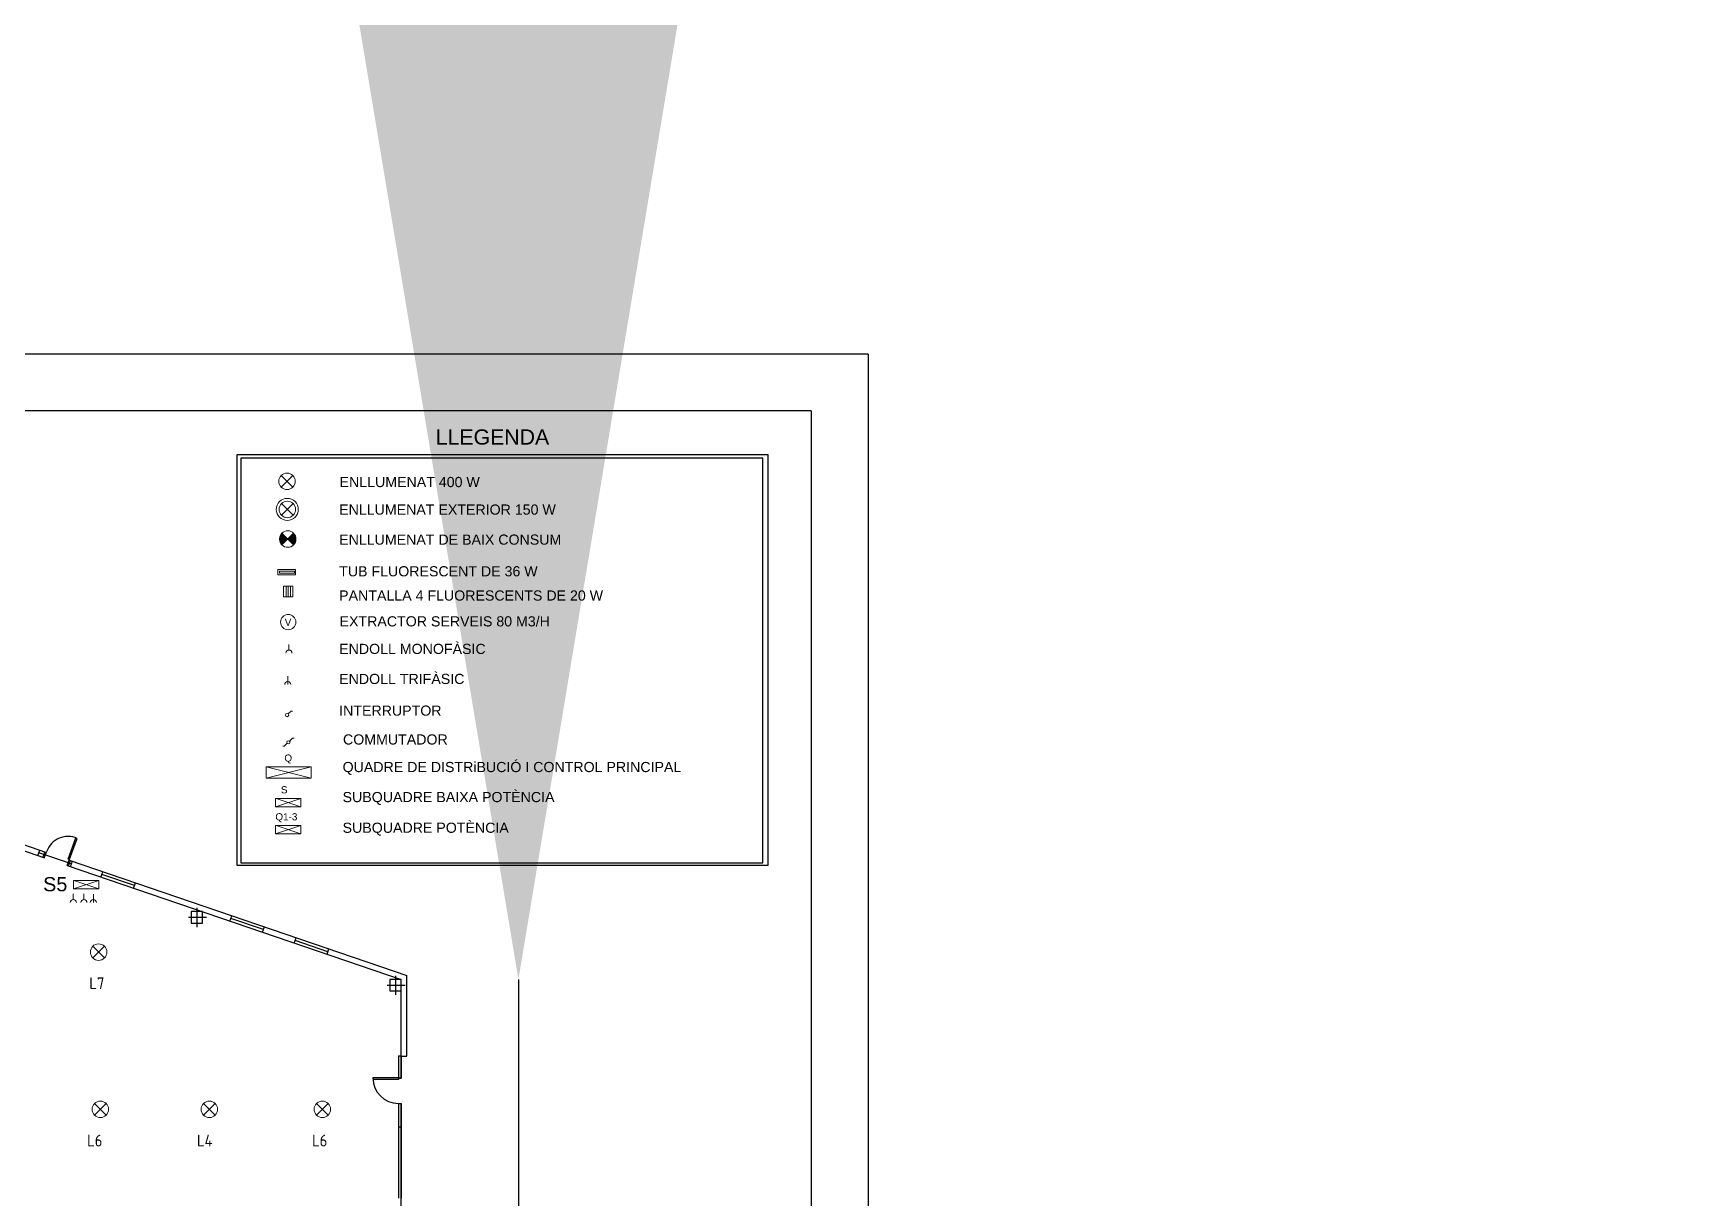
# Model space of a CAD drawing. Header units: millimetres. Extents: x 7 to 259, y -45 to 103.
# Drawn here: x 195.32 to 196.045, y 88.273 to 88.786 of the extents above; entities that cross this region are included whole.
import ezdxf

# ---------------------------------------------------------------- set-up
doc = ezdxf.new("R2010")
doc.units = ezdxf.units.MM
doc.linetypes.add('CENTRO', pattern=[50.8, 31.75, -6.35, 6.35, -6.35])
doc.linetypes.add('LÍNEAS_OCULTAS2', pattern=[4.7625, 3.175, -1.5875])
for name, color, linetype in [('CAJETI1', 5, 'Continuous'), ('cotes', 95, 'Continuous'), ('eixos centradors', 40, 'CENTRO'), ('estructura', 5, 'Continuous'), ('portes', 4, 'Continuous'), ('texte', 140, 'Continuous')]:
    doc.layers.add(name, color=color, linetype=linetype)
doc.layers.add('ELECTRIC', color=86, linetype='Continuous', lineweight=9)
doc.styles.add('ISO', font='isocp.shx')
doc.styles.get("Standard").update_dxf_attribs({"font": 'arial.ttf'})
doc.dimstyles.new('ISO-25', dxfattribs={"dimtxt": 2.5, "dimasz": 2.5, "dimexe": 1.25, "dimexo": 0.625, "dimtad": 1, "dimtxsty": 'Standard', "dimcen": 2.5, "dimadec": 0, "dimazin": 0, "dimtfac": 1, "dimtmove": 0, "dimatfit": 3, "dimfxl": 1, "dimarcsym": 0})

# ---------------------------------------------------------------- blocks, each defined once
blk = doc.blocks.new('*D37')
at = {"layer": 'cotes', "color": 0, "lineweight": -2, "transparency": 16777216}
for p, q in [((193.93481, 87.93808), (192.73481, 87.93808)), ((195.13481, 87.93808), (195.48203, 87.93808)), ((196.68203, 87.93808), (201.73708, 87.93808)), ((195.13481, 87.36545), (195.13481, 86.68808)), ((195.48203, 87.36545), (195.48203, 86.68808))]:
    blk.add_line(p, q, dxfattribs=at)
at = {"layer": 'cotes', "color": 0, "transparency": 16777216}
for points in [[(193.93481, 88.13808), (193.93481, 87.73808), (195.13481, 87.93808)], [(196.68203, 88.13808), (196.68203, 87.73808), (195.48203, 87.93808)]]:
    blk.add_solid(points, dxfattribs=at)
at = {"layer": 'Defpoints', "color": 0, "transparency": 16777216}
for p in [(195.13481, 87.99045), (195.48203, 87.99045), (195.48203, 87.93808)]:
    blk.add_point(p, dxfattribs=at)
at = {"layer": 'cotes', "color": 0, "transparency": 16777216, "insert": (199.80955, 89.16403), "char_height": 1, "attachment_point": 5}
blk.add_mtext('0,35', dxfattribs=at)
blk = doc.blocks.new('*D38')
at = {"layer": 'cotes', "color": 0, "lineweight": -2, "transparency": 16777216}
for p, q in [((195.53361, 89.56896), (195.53361, 90.76896)), ((195.53361, 88.36896), (195.53361, 87.99037)), ((196.10703, 88.36896), (196.78361, 88.36896)), ((196.10453, 87.99037), (196.78361, 87.99037)), ((195.53361, 86.79037), (195.53361, 81.74078))]:
    blk.add_line(p, q, dxfattribs=at)
at = {"layer": 'cotes', "color": 0, "transparency": 16777216}
for points in [[(195.33361, 89.56896), (195.73361, 89.56896), (195.53361, 88.36896)], [(195.33361, 86.79037), (195.73361, 86.79037), (195.53361, 87.99037)]]:
    blk.add_solid(points, dxfattribs=at)
at = {"layer": 'Defpoints', "color": 0, "transparency": 16777216}
for p in [(195.48203, 88.36896), (195.47953, 87.99037), (195.53361, 87.99037)]:
    blk.add_point(p, dxfattribs=at)
at = {"layer": 'cotes', "color": 0, "transparency": 16777216, "insert": (194.30765, 83.66558), "char_height": 1, "attachment_point": 5, "rotation": 90}
blk.add_mtext('0,38', dxfattribs=at)

msp = doc.modelspace()

# ---------------------------------------------------------------- linework, layer by layer
for p, q in [((194.90979, 88.56675), (195.32574, 88.4249)), ((194.90892, 88.5644), (195.32487, 88.42256)), ((195.3358, 88.42147), (195.48453, 88.37075)), ((195.33493, 88.41913), (195.48203, 88.36896)), ((195.48453, 88.33521), (195.48453, 88.37075)), ((195.48203, 88.32552), (195.48203, 88.36896)), ((195.48203, 88.33521), (195.48453, 88.33521)), ((195.48203, 88.26814), (195.48203, 88.31435))]:
    msp.add_line(p, q)
at = {"layer": 'CAJETI1'}
for q in [(194.63756, 88.64427), (195.68756, 87.89677)]:
    msp.add_line((195.68756, 88.64427), q, dxfattribs=at)
at = {"layer": 'CAJETI1', "color": 5}
for q in [(194.70006, 88.61927), (195.66256, 87.92177)]:
    msp.add_line((195.66256, 88.61927), q, dxfattribs=at)
at = {"layer": 'eixos centradors', "ltscale": 0.1}
for p, q in [((195.39203, 88.40043), (195.39203, 88.39201)), ((195.39203, 88.40043), (195.39203, 88.39201)), ((195.39203, 88.40043), (195.39203, 88.39201)), ((195.39203, 88.40043), (195.39203, 88.39201)), ((195.38831, 88.3963), (195.39631, 88.3963)), ((195.38831, 88.3963), (195.39631, 88.3963)), ((195.38831, 88.3963), (195.39631, 88.3963)), ((195.38831, 88.3963), (195.39631, 88.3963)), ((195.47953, 88.37059), (195.47953, 88.36217)), ((195.47953, 88.37059), (195.47953, 88.36217)), ((195.47953, 88.37059), (195.47953, 88.36217)), ((195.47953, 88.37059), (195.47953, 88.36217)), ((195.47581, 88.36646), (195.48381, 88.36646)), ((195.47581, 88.36646), (195.48381, 88.36646)), ((195.47581, 88.36646), (195.48381, 88.36646)), ((195.47581, 88.36646), (195.48381, 88.36646))]:
    msp.add_line(p, q, dxfattribs=at)
at = {"layer": 'ELECTRIC', "color": 212}
for p, q in [((195.42915, 88.58569), (195.43428, 88.59082)), ((195.42916, 88.59083), (195.43427, 88.58568)), ((195.42928, 88.57843), (195.4344, 88.57328)), ((195.42928, 88.57329), (195.43441, 88.57842)), ((195.42908, 88.5649), (195.42996, 88.56578)), ((195.42948, 88.56025), (195.43461, 88.56538)), ((195.42948, 88.56025), (195.43461, 88.56538)), ((195.42949, 88.56538), (195.4346, 88.56024)), ((195.42843, 88.56313), (195.43009, 88.56478)), ((195.42843, 88.56256), (195.43037, 88.5645)), ((195.42849, 88.56207), (195.43064, 88.56422)), ((195.42856, 88.56382), (195.42981, 88.56506)), ((195.42862, 88.56163), (195.43092, 88.56394)), ((195.42878, 88.56123), (195.4312, 88.56366)), ((195.42898, 88.56087), (195.43148, 88.56338)), ((195.42921, 88.56054), (195.43176, 88.56309)), ((195.43232, 88.56253), (195.43487, 88.56508)), ((195.4326, 88.56225), (195.43511, 88.56475)), ((195.43288, 88.56197), (195.43531, 88.56439)), ((195.43316, 88.56169), (195.43547, 88.564)), ((195.43344, 88.56141), (195.43559, 88.56356)), ((195.43372, 88.56112), (195.43566, 88.56306)), ((195.434, 88.56084), (195.43566, 88.5625)), ((195.43412, 88.55983), (195.43502, 88.56074)), ((195.43428, 88.56056), (195.43553, 88.56181)), ((195.43255, 88.51397), (195.43255, 88.51638)), ((195.43207, 88.49873), (195.43207, 88.50249)), ((195.43222, 88.48583), (195.43356, 88.48707)), ((195.43356, 88.48707), (195.43419, 88.48707)), ((195.43046, 88.47168), (195.42987, 88.47168)), ((195.43046, 88.47168), (195.43179, 88.47292)), ((195.43283, 88.47387), (195.43416, 88.47511)), ((195.43416, 88.47511), (195.43479, 88.47511)), ((195.4226, 88.45753), (195.44238, 88.46254)), ((195.4226, 88.46254), (195.44238, 88.45753)), ((195.42665, 88.4449), (195.4378, 88.44864)), ((195.4378, 88.4449), (195.42687, 88.44864)), ((195.42665, 88.43301), (195.4378, 88.43675)), ((195.4378, 88.43301), (195.42687, 88.43675)), ((195.3376, 88.40416), (195.3376, 88.40657)), ((195.33766, 88.40882), (195.34881, 88.41256)), ((195.34881, 88.40882), (195.33788, 88.41256)), ((195.34227, 88.40416), (195.34227, 88.40657)), ((195.34644, 88.40277), (195.34644, 88.40653)), ((195.34619, 88.37842), (195.35132, 88.38355)), ((195.3462, 88.38356), (195.35131, 88.37841)), ((195.34697, 88.30924), (195.3521, 88.31436)), ((195.34698, 88.31437), (195.35209, 88.30923)), ((195.39495, 88.30924), (195.40008, 88.31436)), ((195.39496, 88.31437), (195.40007, 88.30923)), ((195.44471, 88.30924), (195.44984, 88.31436)), ((195.44472, 88.31437), (195.44983, 88.30923))]:
    msp.add_line(p, q, dxfattribs=at)
at = {"layer": 'ELECTRIC', "color": 6}
for p, q in [((195.43128, 88.53731), (195.43128, 88.54203)), ((195.43225, 88.53731), (195.43225, 88.54207)), ((195.4333, 88.53731), (195.4333, 88.54203))]:
    msp.add_line(p, q, dxfattribs=at)
at = {"layer": 'ELECTRIC', "color": 212}
for points in [[(195.42774, 88.54706), (195.43551, 88.54706), (195.43551, 88.54947), (195.42774, 88.54947)], [(195.4284, 88.54779), (195.43498, 88.54779), (195.43498, 88.54872), (195.4284, 88.54872)], [(195.4226, 88.45753), (195.44238, 88.45753), (195.44238, 88.46254), (195.4226, 88.46254)], [(195.4378, 88.44864), (195.4378, 88.4449), (195.42665, 88.4449), (195.42665, 88.44864)], [(195.4378, 88.43675), (195.4378, 88.43301), (195.42665, 88.43301), (195.42665, 88.43675)], [(195.34881, 88.41256), (195.34881, 88.40882), (195.33766, 88.40882), (195.33766, 88.41256)]]:
    msp.add_lwpolyline(points, close=True, dxfattribs=at)
at = {"layer": 'ELECTRIC', "color": 6}
msp.add_lwpolyline([(195.43022, 88.53731), (195.43427, 88.53731), (195.43427, 88.54207), (195.43022, 88.54207)], close=True, dxfattribs=at)
at = {"layer": 'ELECTRIC', "color": 212}
for centre, radius in [((195.43172, 88.58825), 0.00363), ((195.43184, 88.57586), 0.00484), ((195.43184, 88.57586), 0.00363), ((195.43204, 88.56281), 0.00363), ((195.43225, 88.52625), 0.00336), ((195.43175, 88.48531), 0.000705), ((195.43235, 88.47335), 0.000705), ((195.34875, 88.38099), 0.00363), ((195.34953, 88.3118), 0.00363), ((195.39751, 88.3118), 0.00363), ((195.44727, 88.3118), 0.00363)]:
    msp.add_circle(centre, radius, dxfattribs=at)
for centre in [(195.43255, 88.51262), (195.43207, 88.49873), (195.3376, 88.40281), (195.34227, 88.40281), (195.34644, 88.40277)]:
    msp.add_arc(centre, 0.00135, 0, 180, dxfattribs=at)
at = {"layer": 'estructura'}
for points in [[(195.38953, 88.3938), (195.39453, 88.3938), (195.39453, 88.3988), (195.38953, 88.3988)], [(195.38953, 88.3938), (195.39453, 88.3938), (195.39453, 88.3988), (195.38953, 88.3988)], [(195.38953, 88.3938), (195.39453, 88.3938), (195.39453, 88.3988), (195.38953, 88.3988)], [(195.38953, 88.3938), (195.39453, 88.3938), (195.39453, 88.3988), (195.38953, 88.3988)], [(195.47703, 88.36396), (195.48203, 88.36396), (195.48203, 88.36896), (195.47703, 88.36896)], [(195.47703, 88.36396), (195.48203, 88.36396), (195.48203, 88.36896), (195.47703, 88.36896)], [(195.47703, 88.36396), (195.48203, 88.36396), (195.48203, 88.36896), (195.47703, 88.36896)], [(195.47703, 88.36396), (195.48203, 88.36396), (195.48203, 88.36896), (195.47703, 88.36896)]]:
    msp.add_lwpolyline(points, close=True, dxfattribs=at)
at = {"layer": 'portes'}
for p, q in [((195.33493, 88.41912), (195.33935, 88.43105)), ((195.33493, 88.41912), (195.33935, 88.43105)), ((195.3353, 88.42191), (195.33877, 88.43129)), ((195.3353, 88.42191), (195.33877, 88.43129)), ((195.322, 88.42354), (195.3228, 88.42591)), ((195.3368, 88.41981), (195.3224, 88.42473)), ((195.32425, 88.42267), (195.32512, 88.42501)), ((195.32425, 88.42267), (195.32512, 88.42501)), ((195.32484, 88.42247), (195.32592, 88.42538)), ((195.32484, 88.42247), (195.32592, 88.42538)), ((195.33589, 88.4217), (195.3353, 88.42191)), ((195.33589, 88.4217), (195.3353, 88.42191)), ((195.33552, 88.4189), (195.33639, 88.42125)), ((195.33552, 88.4189), (195.33639, 88.42125)), ((195.3364, 88.41863), (195.33721, 88.421)), ((195.34976, 88.41397), (195.35056, 88.41634)), ((195.36456, 88.41024), (195.35016, 88.41516)), ((195.36416, 88.40906), (195.36497, 88.41143)), ((195.40654, 88.39461), (195.40735, 88.39698)), ((195.42135, 88.39088), (195.40694, 88.39579)), ((195.42094, 88.3897), (195.42175, 88.39206)), ((195.43493, 88.38493), (195.43574, 88.38729)), ((195.44972, 88.38114), (195.43534, 88.38611)), ((195.44934, 88.38002), (195.45014, 88.38238)), ((195.44934, 88.38002), (195.44972, 88.38114)), ((195.48078, 88.33527), (195.48078, 88.32497)), ((195.48078, 88.33527), (195.48078, 88.32497)), ((195.48078, 88.33527), (195.48203, 88.33527)), ((195.48203, 88.33527), (195.48203, 88.32552)), ((195.48203, 88.33527), (195.48203, 88.32552)), ((195.48078, 88.3256), (195.46953, 88.3256)), ((195.48078, 88.32497), (195.46955, 88.32497)), ((195.48078, 88.3256), (195.48078, 88.32497)), ((195.48078, 88.3256), (195.48203, 88.3256)), ((195.48078, 88.32552), (195.48078, 88.32489)), ((195.48078, 88.32552), (195.48203, 88.32552)), ((195.48078, 88.31435), (195.48203, 88.31435)), ((195.48078, 88.31435), (195.48078, 88.27271)), ((195.48078, 88.31435), (195.48078, 88.27271)), ((195.48078, 88.31427), (195.48203, 88.31427)), ((195.48203, 88.31435), (195.48203, 88.27271)), ((195.48203, 88.31435), (195.48203, 88.27271)), ((195.48203, 88.30399), (195.48078, 88.30399))]:
    msp.add_line(p, q, dxfattribs=at)
for centre, radius, start, end in [((195.3353, 88.42191), 0.01, 66.0935, 159.67682), ((195.3353, 88.42191), 0.01, 66.0935, 159.67682), ((195.48078, 88.3256), 0.01125, 180, 270)]:
    msp.add_arc(centre, radius, start, end, dxfattribs=at)
at = {"layer": 'texte', "color": 5}
for points in [[(195.40967, 88.41919), (195.6436, 88.41919), (195.6436, 88.59983), (195.40967, 88.59983)], [(195.41143, 88.42025), (195.6412, 88.42025), (195.6412, 88.59837), (195.41143, 88.59837)]]:
    msp.add_lwpolyline(points, close=True, dxfattribs=at)

# ---------------------------------------------------------------- texts
at = {"layer": 'CAJETI1', "color": 5, "linetype": 'LÍNEAS_OCULTAS2'}
for s, height, p in [('LLEGENDA', 0.006704, (195.4972, 88.60439)), ('ENLLUMENAT 400 W ', 0.004469, (195.45486, 88.58569)), ('ENLLUMENAT EXTERIOR 150 W', 0.004469, (195.45468, 88.57356)), ('ENLLUMENAT DE BAIX CONSUM ', 0.004469, (195.45468, 88.56034)), ('TUB FLUORESCENT DE 36 W', 0.004469, (195.45468, 88.5464)), ('PANTALLA 4 FLUORESCENTS DE 20 W', 0.004469, (195.45468, 88.53573)), ('EXTRACTOR SERVEIS 80 M3/H', 0.004469, (195.45486, 88.52436)), ('ENDOLL MONOFÀSIC', 0.004469, (195.45468, 88.51223)), ('ENDOLL TRIFÀSIC', 0.004469, (195.45468, 88.49901)), ('INTERRUPTOR', 0.004469, (195.45468, 88.48507)), ('COMMUTADOR', 0.004469, (195.45637, 88.47236)), ('QUADRE DE DISTRiBUCIÓ I CONTROL PRINCIPAL', 0.004469, (195.45619, 88.46023)), ('SUBQUADRE BAIXA POTÈNCIA ', 0.004469, (195.45619, 88.44701)), ('SUBQUADRE POTÈNCIA ', 0.004469, (195.45619, 88.4335))]:
    msp.add_text(s, height=height, dxfattribs=at).set_placement(p)
at = {"layer": 'CAJETI1', "color": 5, "style": 'ISO'}
for s, p in [('L7', (195.34468, 88.3647)), ('L6', (195.34372, 88.29544)), ('L4', (195.39209, 88.29544)), ('L6', (195.44276, 88.29544))]:
    msp.add_text(s, height=0.005172, dxfattribs=at).set_placement(p)
at = {"layer": 'ELECTRIC', "color": 212}
for s, height, p in [('V', 0.00313, (195.43071, 88.52461)), ('Q', 0.00313, (195.43054, 88.46485)), ('  S', 0.003125, (195.42658, 88.45089)), ('Q1-3', 0.003125, (195.42658, 88.439)), ('S5', 0.00625, (195.32431, 88.40776))]:
    msp.add_text(s, height=height, dxfattribs=at).set_placement(p)

# ---------------------------------------------------------------- dimensions: what is measured, and where the dimension line sits
at = {"layer": 'cotes'}
dim = msp.add_linear_dim(base=(195.53361, 87.99037), p1=(195.48203, 88.36896), p2=(195.47953, 87.99037), angle=90, dimstyle='ISO-25', override={"dimtxt": 1, "dimasz": 1.2}, dxfattribs=at)
dim.commit()
dim.dimension.update_dxf_attribs({"geometry": '*D38', "text_midpoint": (194.30765, 83.66558)})
dim = msp.add_linear_dim(base=(195.48203, 87.93808), p1=(195.13481, 87.99045), p2=(195.48203, 87.99045), dimstyle='ISO-25', override={"dimtxt": 1, "dimasz": 1.2}, dxfattribs=at)
dim.commit()
dim.dimension.update_dxf_attribs({"geometry": '*D37', "text_midpoint": (199.80955, 89.16403)})

doc.saveas('drawing.dxf')
